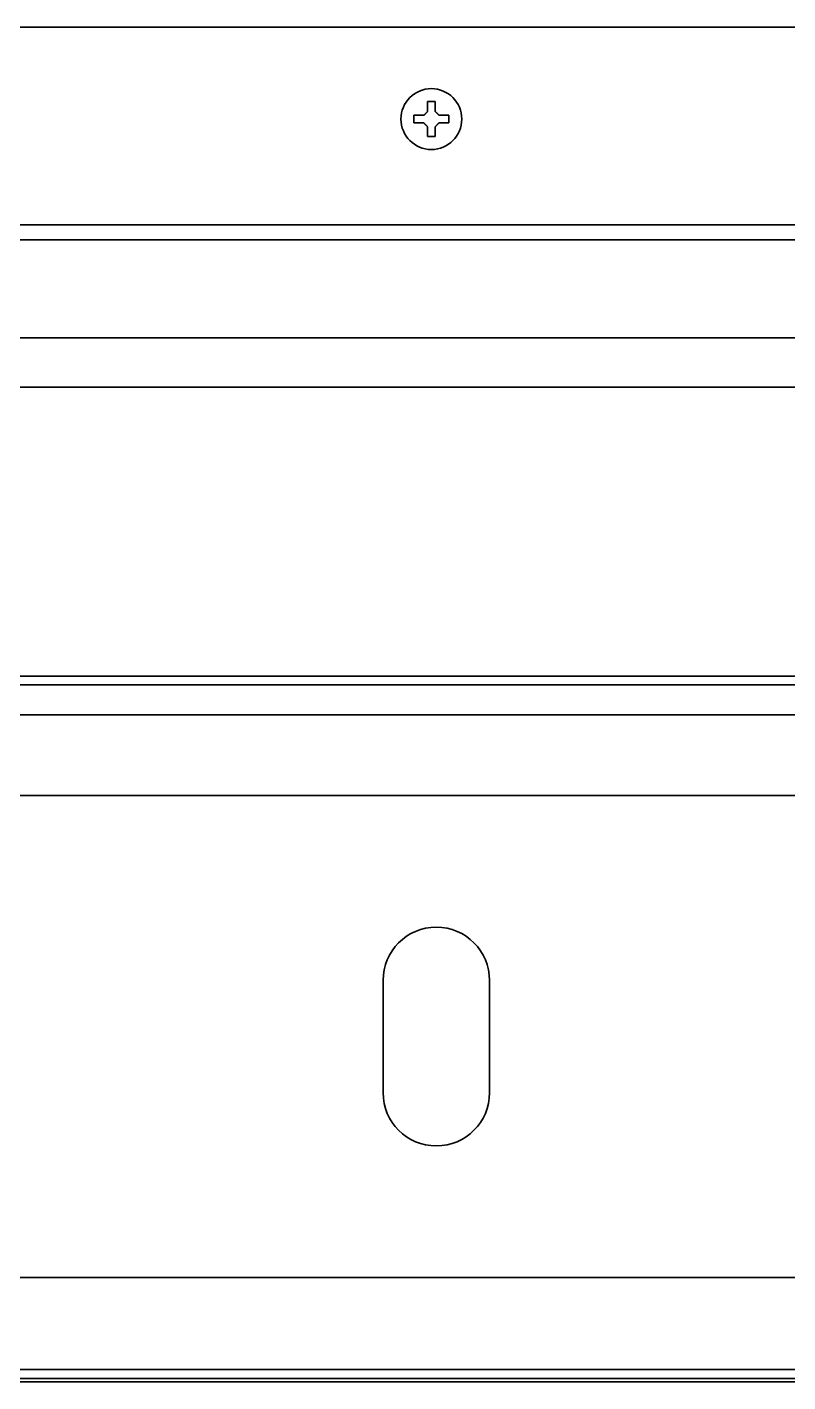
# Model space of a CAD drawing. Extents: x -760 to 4209, y 5795 to 10328.
# Drawn here: x 2326.9 to 2426.9, y 10065.6 to 10243.8 of the extents above; entities that cross this region are included whole.
import ezdxf

# ---------------------------------------------------------------- set-up
doc = ezdxf.new("R2010")
doc.units = 0
doc.header["$LTSCALE"] = 5
doc.layers.add('1', color=7, linetype='CONTINUOUS', true_color=0xffffff)
doc.layers.add('4', color=7, linetype='CONTINUOUS', true_color=0xffffff)

msp = doc.modelspace()

# ---------------------------------------------------------------- linework, layer by layer
at = {"layer": '1', "color": 7, "linetype": 'Continuous', "lineweight": 35}
for p, q in [((2048.1, 10243.79), (2512.01, 10243.79)), ((2377.75, 10231.69), (2377.75, 10232.19)), ((2382.35, 10232.19), (2382.35, 10231.69)), ((2377.75, 10231.19), (2377.75, 10231.69)), ((2382.35, 10231.69), (2382.35, 10231.19)), ((2507.77, 10217.79), (2052.34, 10217.79)), ((2049.92, 10215.79), (2510.19, 10215.79)), ((1910.55, 10158.42), (2649.55, 10158.42)), ((2643.55, 10157.29), (1916.05, 10157.29)), ((1916.05, 10153.35), (2643.55, 10153.35)), ((2643.55, 10142.72), (1916.55, 10142.72)), ((2373.7, 10103.64), (2373.7, 10118.4)), ((2387.7, 10118.4), (2387.7, 10103.64)), ((2643.55, 10079.32), (1916.55, 10079.32)), ((1918.55, 10067.25), (2641.55, 10067.25)), ((1918.55, 10066.05), (2641.55, 10066.05)), ((1916.55, 10065.6), (2643.55, 10065.6))]:
    msp.add_line(p, q, dxfattribs=at)
msp.add_circle((2380.05, 10231.69), 4, dxfattribs=at)
for centre, start, end in [((2380.7, 10118.4), 0, 180), ((2380.7, 10103.64), 180, 0)]:
    msp.add_arc(centre, 7, start, end, dxfattribs=at)
for points in [[(2379.55, 10233.99), (2379.72, 10233.99), (2380.05, 10233.99), (2380.39, 10233.99), (2380.55, 10233.99)], [(2379.55, 10232.69), (2379.55, 10232.74), (2379.55, 10232.85), (2379.55, 10233.01), (2379.55, 10233.17), (2379.55, 10233.33), (2379.55, 10233.48), (2379.55, 10233.63), (2379.55, 10233.8), (2379.55, 10233.92), (2379.55, 10233.99)], [(2379.05, 10232.19), (2379.08, 10232.21), (2379.13, 10232.26), (2379.2, 10232.33), (2379.27, 10232.4), (2379.34, 10232.47), (2379.41, 10232.54), (2379.48, 10232.62), (2379.53, 10232.66), (2379.55, 10232.69)], [(2380.55, 10232.69), (2380.58, 10232.66), (2380.63, 10232.61), (2380.71, 10232.54), (2380.78, 10232.47), (2380.85, 10232.4), (2380.92, 10232.33), (2380.99, 10232.26), (2381.03, 10232.21), (2381.05, 10232.19)], [(2381.05, 10232.19), (2381.11, 10232.19), (2381.22, 10232.19), (2381.38, 10232.19), (2381.54, 10232.19), (2381.69, 10232.19), (2381.85, 10232.19), (2382, 10232.19), (2382.17, 10232.19), (2382.29, 10232.19), (2382.35, 10232.19)], [(2379.05, 10231.19), (2379, 10231.19), (2378.89, 10231.19), (2378.73, 10231.19), (2378.57, 10231.19), (2378.42, 10231.19), (2378.26, 10231.19), (2378.11, 10231.19), (2377.94, 10231.19), (2377.82, 10231.19), (2377.75, 10231.19)], [(2379.55, 10230.69), (2379.53, 10230.71), (2379.48, 10230.77), (2379.4, 10230.84), (2379.33, 10230.91), (2379.26, 10230.98), (2379.19, 10231.05), (2379.12, 10231.12), (2379.08, 10231.16), (2379.05, 10231.19)], [(2381.05, 10231.19), (2381.03, 10231.16), (2380.98, 10231.12), (2380.91, 10231.05), (2380.84, 10230.97), (2380.77, 10230.9), (2380.7, 10230.83), (2380.63, 10230.76), (2380.58, 10230.71), (2380.55, 10230.69)], [(2380.55, 10230.69), (2380.55, 10230.63), (2380.55, 10230.53), (2380.55, 10230.36), (2380.55, 10230.21), (2380.55, 10230.05), (2380.55, 10229.9), (2380.55, 10229.74), (2380.55, 10229.58), (2380.55, 10229.45), (2380.55, 10229.39)], [(2380.55, 10229.39), (2380.39, 10229.39), (2380.05, 10229.39), (2379.72, 10229.39), (2379.55, 10229.39)]]:
    msp.add_open_spline(points, degree=3, dxfattribs=at)
for points in [[(2380.55, 10233.99), (2380.55, 10233.79), (2380.55, 10233.58), (2380.55, 10233.25), (2380.55, 10233.14), (2380.55, 10232.92), (2380.55, 10232.8), (2380.55, 10232.69)], [(2377.75, 10232.19), (2377.96, 10232.19), (2378.17, 10232.19), (2378.49, 10232.19), (2378.6, 10232.19), (2378.83, 10232.19), (2378.94, 10232.19), (2379.05, 10232.19)], [(2379.55, 10229.39), (2379.55, 10229.59), (2379.55, 10229.8), (2379.55, 10230.13), (2379.55, 10230.24), (2379.55, 10230.46), (2379.55, 10230.57), (2379.55, 10230.69)], [(2382.35, 10231.19), (2382.15, 10231.19), (2381.94, 10231.19), (2381.62, 10231.19), (2381.51, 10231.19), (2381.28, 10231.19), (2381.17, 10231.19), (2381.05, 10231.19)]]:
    msp.add_open_spline(points, degree=3, knots=[0, 0, 0, 0, 0.5, 0.5, 0.75, 0.75, 1, 1, 1, 1], dxfattribs=at)
at = {"layer": '4', "color": 7, "linetype": 'Continuous', "lineweight": 35}
for p, q in [((2637.3, 10202.93), (2314.21, 10202.93)), ((2639.18, 10196.42), (1920.93, 10196.42)), ((2639.18, 10196.42), (1920.93, 10196.42))]:
    msp.add_line(p, q, dxfattribs=at)

doc.saveas('drawing.dxf')
